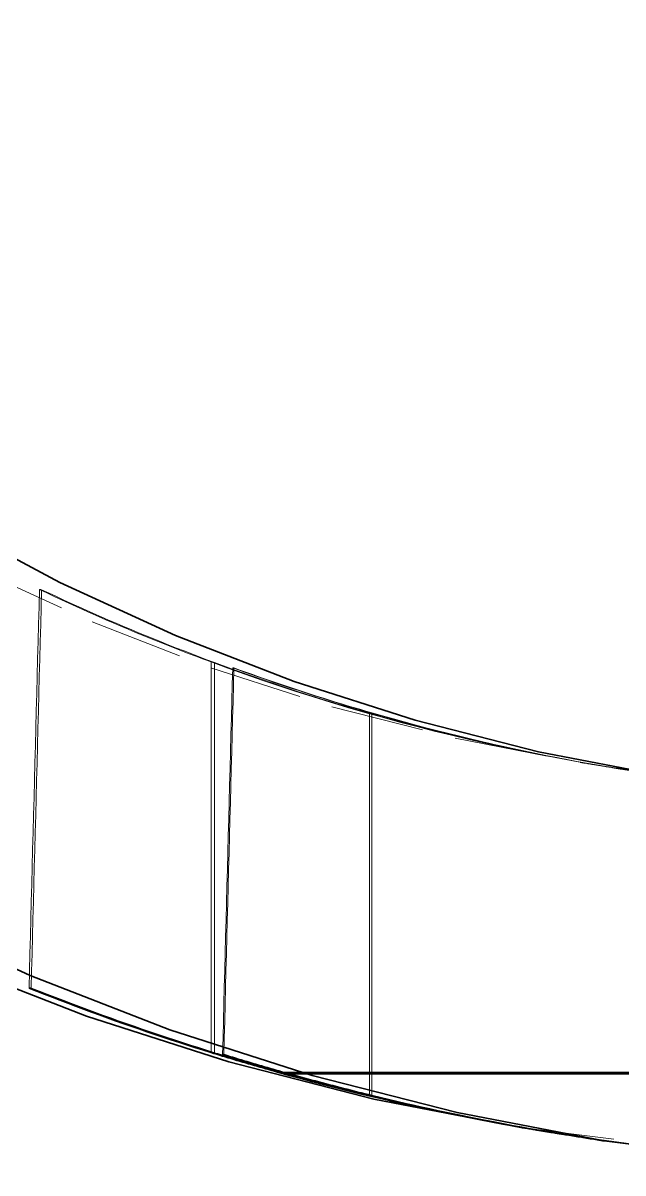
# Model space of a CAD drawing. Header units: millimetres. Extents: x 10 to 410, y 10 to 287.
# Drawn here: x 314.55 to 317.76, y 70 to 76.15 of the extents above; entities that cross this region are included whole.
import ezdxf

# ---------------------------------------------------------------- set-up
doc = ezdxf.new("R2010")
doc.units = ezdxf.units.MM
doc.linetypes.add('DASHED', pattern=[0.75, 0.5, -0.25])
doc.layers.add('HIDDEN', color=8, linetype='DASHED', lineweight=18)
doc.layers.add('VISIBLE', color=7, linetype='CONTINUOUS', lineweight=35)

msp = doc.modelspace()

# ---------------------------------------------------------------- linework, layer by layer
at = {"layer": 'HIDDEN'}
for points in [[(307.9942, 83.0274), (308.0374, 82.349), (308.1211, 81.6743), (308.2449, 81.0059), (308.4085, 80.346), (308.6113, 79.6972), (308.8525, 79.0616), (309.1313, 78.4416), (309.4467, 77.8393), (309.7976, 77.257), (310.1826, 76.6968), (310.6005, 76.1605), (311.0496, 75.6502), (311.5285, 75.1677), (312.0354, 74.7147), (312.5685, 74.2928), (313.1258, 73.9036), (313.7054, 73.5483), (314.3053, 73.2284), (314.9232, 72.945), (315.5569, 72.6989), (316.2042, 72.4913), (316.8628, 72.3227), (317.5303, 72.1938)], [(317.2138, 70.2433), (318.1926, 70.1214), (319.1776, 70.0722), (320.1636, 70.0959), (321.1452, 70.1925), (322.1169, 70.3613), (323.0735, 70.6014), (324.0097, 70.9116), (324.9205, 71.2901), (325.8008, 71.7348), (326.6458, 72.2434), (327.451, 72.8131), (328.2118, 73.4407), (328.9242, 74.1228), (329.5842, 74.8556), (330.1883, 75.6353), (330.7331, 76.4574), (331.2157, 77.3176), (331.6334, 78.211), (331.984, 79.1329), (332.2654, 80.0782), (332.4763, 81.0417), (332.6153, 82.0181), (332.6819, 83.0021)], [(314.6417, 73.1183), (314.6393, 73.0257), (314.6369, 72.9331), (314.6344, 72.8404), (314.632, 72.7478), (314.6296, 72.6552), (314.6272, 72.5626), (314.6247, 72.47), (314.6223, 72.3774), (314.6199, 72.2848), (314.6175, 72.1922), (314.615, 72.0996), (314.6126, 72.007), (314.6102, 71.9144), (314.6078, 71.8218), (314.6053, 71.7292), (314.6029, 71.6366), (314.6005, 71.5439), (314.5981, 71.4513), (314.5956, 71.3587), (314.5932, 71.2661), (314.5908, 71.1735), (314.5884, 71.0809), (314.5859, 70.9883)], [(314.5859, 70.9883), (314.5884, 71.0809), (314.5908, 71.1735), (314.5932, 71.2661), (314.5956, 71.3587), (314.5981, 71.4513), (314.6005, 71.5439), (314.6029, 71.6366), (314.6053, 71.7292), (314.6078, 71.8218), (314.6102, 71.9144), (314.6126, 72.007), (314.615, 72.0996), (314.6175, 72.1922), (314.6199, 72.2848), (314.6223, 72.3774), (314.6247, 72.47), (314.6272, 72.5626), (314.6296, 72.6552), (314.632, 72.7478), (314.6344, 72.8404), (314.6369, 72.9331), (314.6393, 73.0257), (314.6417, 73.1183)], [(314.5973, 70.9865), (314.5997, 71.0791), (314.6021, 71.1717), (314.6045, 71.2643), (314.607, 71.3569), (314.6094, 71.4495), (314.6118, 71.5421), (314.6142, 71.6347), (314.6167, 71.7273), (314.6191, 71.8199), (314.6215, 71.9125), (314.6239, 72.0051), (314.6264, 72.0977), (314.6288, 72.1904), (314.6312, 72.283), (314.6336, 72.3756), (314.6361, 72.4682), (314.6385, 72.5608), (314.6409, 72.6534), (314.6433, 72.746), (314.6458, 72.8386), (314.6482, 72.9312), (314.6506, 73.0238), (314.653, 73.1164)], [(314.6417, 73.1183), (314.6417, 73.1183), (314.6417, 73.1183), (314.6417, 73.1183), (314.6417, 73.1183), (314.6417, 73.1183), (314.6417, 73.1183), (314.6417, 73.1183), (314.6417, 73.1183), (314.6417, 73.1183), (314.6417, 73.1183), (314.6417, 73.1183), (314.6417, 73.1183), (314.6417, 73.1183), (314.6417, 73.1183), (314.6417, 73.1183), (314.6417, 73.1183), (314.6417, 73.1183), (314.6417, 73.1183), (314.6417, 73.1183), (314.6417, 73.1183), (314.6417, 73.1183), (314.6417, 73.1183), (314.6417, 73.1183)], [(314.6417, 73.1183), (314.6807, 73.0995), (314.7199, 73.0811), (314.7591, 73.0628), (314.7984, 73.0447), (314.8378, 73.0268), (314.8773, 73.009), (314.9168, 72.9914), (314.9565, 72.9739), (314.9961, 72.9566), (315.0359, 72.9394), (315.0757, 72.9224), (315.1156, 72.9056), (315.1555, 72.8889), (315.1955, 72.8724), (315.2356, 72.856), (315.2757, 72.8398), (315.3159, 72.8237), (315.3562, 72.8078), (315.3965, 72.792), (315.4369, 72.7764), (315.4773, 72.761), (315.5178, 72.7457), (315.5584, 72.7306)], [(314.6417, 73.1183), (314.6422, 73.1182), (314.6427, 73.1181), (314.6432, 73.118), (314.6437, 73.1179), (314.6442, 73.1179), (314.6447, 73.1178), (314.6452, 73.1177), (314.6457, 73.1176), (314.6461, 73.1175), (314.6466, 73.1175), (314.6471, 73.1174), (314.6476, 73.1173), (314.6481, 73.1172), (314.6486, 73.1171), (314.6491, 73.1171), (314.6496, 73.117), (314.6501, 73.1169), (314.6506, 73.1168), (314.6511, 73.1167), (314.6516, 73.1167), (314.6521, 73.1166), (314.6525, 73.1165), (314.653, 73.1164)], [(315.5773, 72.7275), (315.5364, 72.7427), (315.4956, 72.7581), (315.4549, 72.7737), (315.4142, 72.7894), (315.3736, 72.8053), (315.333, 72.8213), (315.2925, 72.8375), (315.2521, 72.8538), (315.2117, 72.8703), (315.1714, 72.8869), (315.1311, 72.9037), (315.091, 72.9206), (315.0508, 72.9377), (315.0108, 72.9549), (314.9708, 72.9723), (314.9308, 72.9899), (314.891, 73.0075), (314.8512, 73.0254), (314.8114, 73.0433), (314.7718, 73.0615), (314.7322, 73.0797), (314.6926, 73.0981), (314.653, 73.1164)], [(315.5581, 70.6469), (315.5581, 70.7375), (315.5582, 70.8281), (315.5582, 70.9187), (315.5582, 71.0093), (315.5582, 71.0999), (315.5582, 71.1905), (315.5582, 71.2811), (315.5582, 71.3717), (315.5582, 71.4623), (315.5582, 71.5528), (315.5582, 71.6434), (315.5583, 71.734), (315.5583, 71.8246), (315.5583, 71.9152), (315.5583, 72.0058), (315.5583, 72.0964), (315.5583, 72.187), (315.5583, 72.2776), (315.5583, 72.3682), (315.5583, 72.4588), (315.5583, 72.5494), (315.5583, 72.64), (315.5584, 72.7306)], [(315.5584, 72.7306), (315.6486, 72.6978), (315.7391, 72.6654), (315.8298, 72.6339), (315.9208, 72.6033), (316.012, 72.5731), (316.1035, 72.5441), (316.1952, 72.5157), (316.2872, 72.488), (316.3794, 72.4613), (316.4718, 72.435), (316.5645, 72.4099), (316.6574, 72.3854), (316.7504, 72.3615), (316.8437, 72.3388), (316.9371, 72.3165), (317.0307, 72.2952), (317.1246, 72.2747), (317.2185, 72.2547), (317.3127, 72.2359), (317.407, 72.2177), (317.5014, 72.2003), (317.596, 72.1838), (317.6907, 72.1678)], [(317.7098, 72.1647), (317.6151, 72.1807), (317.5205, 72.1972), (317.426, 72.2146), (317.3317, 72.2329), (317.2375, 72.2516), (317.1436, 72.2716), (317.0498, 72.2921), (316.9561, 72.3134), (316.8627, 72.3357), (316.7694, 72.3584), (316.6764, 72.3823), (316.5835, 72.4068), (316.4908, 72.4319), (316.3984, 72.4582), (316.3062, 72.4849), (316.2142, 72.5126), (316.1225, 72.5411), (316.0309, 72.5701), (315.9398, 72.6002), (315.8487, 72.6309), (315.758, 72.6624), (315.6676, 72.6947), (315.5773, 72.7275)], [(315.5775, 70.6409), (315.5775, 70.7316), (315.5775, 70.8223), (315.5775, 70.913), (315.5775, 71.0038), (315.5775, 71.0945), (315.5775, 71.1852), (315.5775, 71.2759), (315.5775, 71.3667), (315.5774, 71.4574), (315.5774, 71.5481), (315.5774, 71.6388), (315.5774, 71.7295), (315.5774, 71.8203), (315.5774, 71.911), (315.5774, 72.0017), (315.5774, 72.0924), (315.5774, 72.1832), (315.5774, 72.2739), (315.5773, 72.3646), (315.5773, 72.4553), (315.5773, 72.546), (315.5773, 72.6368), (315.5773, 72.7275)], [(315.674, 72.7001), (315.6717, 72.6102), (315.6693, 72.5204), (315.667, 72.4306), (315.6646, 72.3407), (315.6623, 72.2509), (315.6599, 72.161), (315.6576, 72.0712), (315.6552, 71.9813), (315.6529, 71.8915), (315.6505, 71.8016), (315.6481, 71.7118), (315.6458, 71.6219), (315.6434, 71.5321), (315.6411, 71.4422), (315.6387, 71.3524), (315.6364, 71.2625), (315.634, 71.1727), (315.6317, 71.0828), (315.6293, 70.993), (315.627, 70.9031), (315.6246, 70.8133), (315.6223, 70.7234), (315.6199, 70.6336)], [(315.6199, 70.6336), (315.6223, 70.7234), (315.6246, 70.8133), (315.627, 70.9031), (315.6293, 70.993), (315.6317, 71.0828), (315.634, 71.1727), (315.6364, 71.2625), (315.6387, 71.3524), (315.6411, 71.4422), (315.6434, 71.5321), (315.6458, 71.6219), (315.6482, 71.7118), (315.6505, 71.8016), (315.6529, 71.8915), (315.6552, 71.9813), (315.6576, 72.0712), (315.6599, 72.161), (315.6623, 72.2509), (315.6646, 72.3407), (315.667, 72.4306), (315.6693, 72.5204), (315.6717, 72.6102), (315.674, 72.7001)], [(315.6264, 70.6326), (315.6287, 70.7224), (315.6311, 70.8122), (315.6335, 70.9021), (315.6358, 70.9919), (315.6382, 71.0818), (315.6405, 71.1716), (315.6429, 71.2615), (315.6452, 71.3513), (315.6476, 71.4412), (315.6499, 71.531), (315.6523, 71.6209), (315.6546, 71.7107), (315.657, 71.8006), (315.6593, 71.8904), (315.6617, 71.9803), (315.664, 72.0701), (315.6664, 72.16), (315.6687, 72.2498), (315.6711, 72.3397), (315.6734, 72.4295), (315.6758, 72.5194), (315.6782, 72.6092), (315.6805, 72.699)], [(315.674, 72.7001), (315.674, 72.7001), (315.674, 72.7001), (315.674, 72.7001), (315.674, 72.7001), (315.674, 72.7001), (315.674, 72.7001), (315.674, 72.7001), (315.674, 72.7001), (315.674, 72.7001), (315.674, 72.7001), (315.674, 72.7001), (315.674, 72.7001), (315.674, 72.7001), (315.674, 72.7001), (315.674, 72.7001), (315.674, 72.7001), (315.674, 72.7001), (315.674, 72.7001), (315.674, 72.7001), (315.674, 72.7001), (315.674, 72.7001), (315.674, 72.7001), (315.674, 72.7001)], [(315.674, 72.7001), (315.7054, 72.6885), (315.7368, 72.6771), (315.7683, 72.6659), (315.7998, 72.6547), (315.8314, 72.6436), (315.8629, 72.6327), (315.8945, 72.6218), (315.9262, 72.611), (315.9579, 72.6003), (315.9896, 72.5898), (316.0213, 72.5793), (316.0531, 72.5689), (316.0849, 72.5586), (316.1167, 72.5484), (316.1486, 72.5382), (316.1805, 72.5282), (316.2124, 72.5183), (316.2444, 72.5085), (316.2764, 72.4988), (316.3084, 72.4891), (316.3404, 72.4796), (316.3725, 72.4701), (316.4046, 72.4608)], [(315.674, 72.7001), (315.6743, 72.7001), (315.6746, 72.7), (315.6749, 72.7), (315.6752, 72.6999), (315.6754, 72.6999), (315.6757, 72.6998), (315.676, 72.6998), (315.6763, 72.6997), (315.6766, 72.6997), (315.6768, 72.6996), (315.6771, 72.6996), (315.6774, 72.6995), (315.6777, 72.6995), (315.678, 72.6995), (315.6783, 72.6994), (315.6785, 72.6994), (315.6788, 72.6993), (315.6791, 72.6993), (315.6794, 72.6992), (315.6797, 72.6992), (315.6799, 72.6991), (315.6802, 72.6991), (315.6805, 72.699)], [(316.4171, 72.4587), (316.3848, 72.4682), (316.3524, 72.4777), (316.3201, 72.4873), (316.2879, 72.497), (316.2556, 72.5068), (316.2234, 72.5167), (316.1913, 72.5267), (316.1591, 72.5368), (316.127, 72.547), (316.0949, 72.5572), (316.0628, 72.5676), (316.0308, 72.5781), (315.9988, 72.5886), (315.9669, 72.5993), (315.9349, 72.61), (315.903, 72.6208), (315.8711, 72.6318), (315.8393, 72.6428), (315.8075, 72.6539), (315.7757, 72.6651), (315.744, 72.6763), (315.7122, 72.6877), (315.6805, 72.699)], [(316.4044, 70.53), (316.4044, 70.614), (316.4044, 70.6979), (316.4044, 70.7819), (316.4044, 70.8658), (316.4044, 70.9498), (316.4044, 71.0337), (316.4044, 71.1177), (316.4044, 71.2016), (316.4044, 71.2855), (316.4045, 71.3695), (316.4045, 71.4534), (316.4045, 71.5374), (316.4045, 71.6213), (316.4045, 71.7053), (316.4045, 71.7892), (316.4045, 71.8732), (316.4045, 71.9571), (316.4045, 72.0411), (316.4045, 72.125), (316.4045, 72.2089), (316.4046, 72.2929), (316.4046, 72.3768), (316.4046, 72.4608)], [(316.4046, 72.4608), (316.4621, 72.4444), (316.5197, 72.4282), (316.5774, 72.4122), (316.6352, 72.3967), (316.693, 72.3813), (316.751, 72.3664), (316.809, 72.3517), (316.8671, 72.3373), (316.9253, 72.3233), (316.9835, 72.3095), (317.0418, 72.2961), (317.1002, 72.283), (317.1586, 72.2701), (317.2172, 72.2576), (317.2757, 72.2454), (317.3344, 72.2335), (317.3931, 72.2219), (317.4519, 72.2105), (317.5107, 72.1996), (317.5696, 72.1889), (317.6285, 72.1786), (317.6875, 72.1685), (317.7465, 72.1587)], [(317.7591, 72.1567), (317.7001, 72.1665), (317.6411, 72.1765), (317.5822, 72.1869), (317.5233, 72.1976), (317.4644, 72.2085), (317.4057, 72.2198), (317.347, 72.2314), (317.2883, 72.2433), (317.2297, 72.2556), (317.1712, 72.268), (317.1128, 72.2809), (317.0544, 72.2941), (316.9961, 72.3075), (316.9378, 72.3213), (316.8796, 72.3353), (316.8216, 72.3497), (316.7635, 72.3644), (316.7056, 72.3793), (316.6477, 72.3947), (316.59, 72.4102), (316.5323, 72.4261), (316.4747, 72.4423), (316.4171, 72.4587)], [(316.4173, 70.5279), (316.4173, 70.6119), (316.4173, 70.6958), (316.4173, 70.7798), (316.4173, 70.8637), (316.4173, 70.9477), (316.4173, 71.0316), (316.4173, 71.1156), (316.4172, 71.1995), (316.4172, 71.2835), (316.4172, 71.3674), (316.4172, 71.4514), (316.4172, 71.5353), (316.4172, 71.6193), (316.4172, 71.7032), (316.4172, 71.7872), (316.4172, 71.8711), (316.4172, 71.9551), (316.4172, 72.039), (316.4171, 72.123), (316.4171, 72.2069), (316.4171, 72.2909), (316.4171, 72.3748), (316.4171, 72.4587)], [(317.5303, 72.1938), (317.54, 72.1922), (317.5497, 72.1907), (317.5593, 72.1891), (317.569, 72.1876), (317.5787, 72.186), (317.5884, 72.1845), (317.5981, 72.183), (317.6078, 72.1815), (317.6174, 72.18), (317.6271, 72.1785), (317.6368, 72.177), (317.6465, 72.1755), (317.6562, 72.1741), (317.6659, 72.1726), (317.6756, 72.1712), (317.6853, 72.1697), (317.695, 72.1683), (317.7047, 72.1669), (317.7144, 72.1655), (317.7241, 72.1641), (317.7338, 72.1627), (317.7435, 72.1613), (317.7532, 72.1599)], [(317.5303, 72.1938), (317.5373, 72.1927), (317.5443, 72.1915), (317.5512, 72.1904), (317.5582, 72.1893), (317.5652, 72.1881), (317.5721, 72.187), (317.5791, 72.1859), (317.5861, 72.1847), (317.5931, 72.1836), (317.6, 72.1825), (317.607, 72.1813), (317.614, 72.1802), (317.621, 72.1791), (317.6279, 72.1779), (317.6349, 72.1768), (317.6419, 72.1757), (317.6489, 72.1745), (317.6558, 72.1734), (317.6628, 72.1723), (317.6698, 72.1712), (317.6768, 72.17), (317.6837, 72.1689), (317.6907, 72.1678)], [(317.6907, 72.1678), (317.6969, 72.1668), (317.7031, 72.1658), (317.7093, 72.1648), (317.7155, 72.1638), (317.7217, 72.1628), (317.7278, 72.1618), (317.734, 72.1608), (317.7402, 72.1598), (317.7464, 72.1589), (317.7526, 72.1579), (317.7588, 72.1569), (317.765, 72.156), (317.7712, 72.155), (317.7774, 72.154), (317.7836, 72.1531), (317.7898, 72.1521), (317.796, 72.1512), (317.8022, 72.1502), (317.8084, 72.1493), (317.8146, 72.1484), (317.8208, 72.1474), (317.827, 72.1465), (317.8332, 72.1456)], [(317.8427, 72.1439), (317.8369, 72.1448), (317.8311, 72.1456), (317.8254, 72.1465), (317.8196, 72.1474), (317.8138, 72.1483), (317.808, 72.1492), (317.8022, 72.1501), (317.7964, 72.1509), (317.7907, 72.1518), (317.7849, 72.1527), (317.7791, 72.1536), (317.7733, 72.1545), (317.7675, 72.1554), (317.7618, 72.1564), (317.756, 72.1573), (317.7502, 72.1582), (317.7444, 72.1591), (317.7387, 72.16), (317.7329, 72.1609), (317.7271, 72.1619), (317.7213, 72.1628), (317.7156, 72.1637), (317.7098, 72.1647)], [(317.7098, 72.1647), (317.7114, 72.1644), (317.713, 72.1641), (317.7146, 72.1639), (317.7162, 72.1636), (317.7178, 72.1634), (317.7194, 72.1631), (317.721, 72.1629), (317.7226, 72.1626), (317.7242, 72.1623), (317.7258, 72.1621), (317.7274, 72.1618), (317.729, 72.1616), (317.7306, 72.1613), (317.7322, 72.161), (317.7338, 72.1608), (317.7354, 72.1605), (317.737, 72.1603), (317.7385, 72.16), (317.7401, 72.1597), (317.7417, 72.1595), (317.7433, 72.1592), (317.7449, 72.159), (317.7465, 72.1587)], [(317.7465, 72.1587), (317.7515, 72.1579), (317.7565, 72.1571), (317.7615, 72.1563), (317.7664, 72.1555), (317.7714, 72.1547), (317.7764, 72.1539), (317.7814, 72.1531), (317.7863, 72.1523), (317.7913, 72.1515), (317.7963, 72.1507), (317.8013, 72.15), (317.8063, 72.1492), (317.8112, 72.1484), (317.8162, 72.1476), (317.8212, 72.1468), (317.8262, 72.1461), (317.8312, 72.1453), (317.8361, 72.1445), (317.8411, 72.1438), (317.8461, 72.143), (317.8511, 72.1422), (317.8561, 72.1415), (317.8611, 72.1407)], [(317.8673, 72.1396), (317.8626, 72.1404), (317.8579, 72.1411), (317.8532, 72.1418), (317.8485, 72.1425), (317.8438, 72.1432), (317.8391, 72.144), (317.8344, 72.1447), (317.8297, 72.1454), (317.825, 72.1462), (317.8203, 72.1469), (317.8156, 72.1476), (317.8109, 72.1484), (317.8062, 72.1491), (317.8015, 72.1499), (317.7968, 72.1506), (317.7921, 72.1514), (317.7873, 72.1521), (317.7826, 72.1529), (317.7779, 72.1536), (317.7732, 72.1544), (317.7685, 72.1551), (317.7638, 72.1559), (317.7591, 72.1567)], [(315.9219, 70.5391), (316.2343, 70.5391), (316.5467, 70.5391), (316.8591, 70.5391), (317.1714, 70.5391), (317.4838, 70.5391), (317.7962, 70.5391), (318.1086, 70.5391), (318.4209, 70.5391), (318.7333, 70.5391), (319.0457, 70.5391), (319.3581, 70.5391), (319.6704, 70.5391), (319.9828, 70.5391), (320.2952, 70.5391), (320.6076, 70.5391), (320.92, 70.5391), (321.2323, 70.5391), (321.5447, 70.5391), (321.8571, 70.5391), (322.1695, 70.5391), (322.4818, 70.5391), (322.7942, 70.5391), (323.1066, 70.5391)], [(315.9332, 70.5359), (316.2459, 70.5359), (316.5586, 70.5359), (316.8714, 70.5359), (317.1841, 70.5359), (317.4968, 70.5359), (317.8096, 70.536), (318.1223, 70.536), (318.435, 70.536), (318.7478, 70.536), (319.0605, 70.536), (319.3732, 70.536), (319.686, 70.536), (319.9987, 70.536), (320.3114, 70.536), (320.6241, 70.536), (320.9369, 70.536), (321.2496, 70.536), (321.5623, 70.536), (321.8751, 70.536), (322.1878, 70.536), (322.5005, 70.536), (322.8133, 70.536), (323.126, 70.536)], [(315.9701, 70.53), (315.989, 70.53), (316.0079, 70.53), (316.0268, 70.53), (316.0456, 70.53), (316.0645, 70.53), (316.0834, 70.53), (316.1023, 70.53), (316.1212, 70.53), (316.14, 70.53), (316.1589, 70.53), (316.1778, 70.53), (316.1967, 70.53), (316.2156, 70.53), (316.2344, 70.53), (316.2533, 70.53), (316.2722, 70.53), (316.2911, 70.53), (316.31, 70.53), (316.3288, 70.53), (316.3477, 70.53), (316.3666, 70.53), (316.3855, 70.53), (316.4044, 70.53)], [(316.4173, 70.5279), (316.3984, 70.5279), (316.3795, 70.5279), (316.3605, 70.5279), (316.3416, 70.5279), (316.3227, 70.5279), (316.3038, 70.5279), (316.2848, 70.5279), (316.2659, 70.5279), (316.247, 70.528), (316.228, 70.528), (316.2091, 70.528), (316.1902, 70.528), (316.1713, 70.528), (316.1523, 70.528), (316.1334, 70.528), (316.1145, 70.528), (316.0956, 70.528), (316.0766, 70.528), (316.0577, 70.528), (316.0388, 70.528), (316.0199, 70.528), (316.0009, 70.528), (315.982, 70.528)], [(316.4044, 70.53), (316.6793, 70.53), (316.9542, 70.53), (317.2291, 70.53), (317.5041, 70.53), (317.779, 70.53), (318.0539, 70.53), (318.3288, 70.53), (318.6038, 70.53), (318.8787, 70.53), (319.1536, 70.53), (319.4285, 70.53), (319.7035, 70.5301), (319.9784, 70.5301), (320.2533, 70.5301), (320.5282, 70.5301), (320.8032, 70.5301), (321.0781, 70.5301), (321.353, 70.5301), (321.6279, 70.5301), (321.9029, 70.5301), (322.1778, 70.5301), (322.4527, 70.5301), (322.7276, 70.5301)], [(316.4044, 70.53), (316.4044, 70.5251), (316.4044, 70.5202), (316.4044, 70.5153), (316.4044, 70.5104), (316.4044, 70.5055), (316.4044, 70.5006), (316.4044, 70.4957), (316.4044, 70.4908), (316.4044, 70.4859), (316.4044, 70.481), (316.4044, 70.4761), (316.4044, 70.4712), (316.4044, 70.4663), (316.4044, 70.4614), (316.4044, 70.4565), (316.4044, 70.4516), (316.4044, 70.4467), (316.4044, 70.4418), (316.4044, 70.4368), (316.4044, 70.4319), (316.4044, 70.427), (316.4044, 70.4221), (316.4044, 70.4172)], [(316.4173, 70.5279), (316.6922, 70.5279), (316.9672, 70.5279), (317.2421, 70.5279), (317.517, 70.5279), (317.7919, 70.5279), (318.0669, 70.5279), (318.3418, 70.5279), (318.6167, 70.5279), (318.8916, 70.5279), (319.1666, 70.5279), (319.4415, 70.5279), (319.7164, 70.5279), (319.9913, 70.5279), (320.2663, 70.528), (320.5412, 70.528), (320.8161, 70.528), (321.091, 70.528), (321.366, 70.528), (321.6409, 70.528), (321.9158, 70.528), (322.1907, 70.528), (322.4657, 70.528), (322.7406, 70.528)], [(316.4173, 70.5279), (316.4173, 70.523), (316.4173, 70.518), (316.4173, 70.5131), (316.4173, 70.5081), (316.4173, 70.5032), (316.4173, 70.4982), (316.4173, 70.4933), (316.4173, 70.4883), (316.4173, 70.4834), (316.4173, 70.4784), (316.4173, 70.4735), (316.4173, 70.4685), (316.4173, 70.4636), (316.4173, 70.4586), (316.4173, 70.4537), (316.4173, 70.4487), (316.4173, 70.4438), (316.4173, 70.4388), (316.4173, 70.4339), (316.4173, 70.4289), (316.4173, 70.424), (316.4173, 70.419), (316.4173, 70.4141)], [(317.3838, 70.2157), (317.6323, 70.1795), (317.8812, 70.146), (318.1308, 70.1175), (318.3808, 70.0946), (318.6312, 70.0744), (318.882, 70.0613), (319.133, 70.0517), (319.3841, 70.0464), (319.6352, 70.0473), (319.8863, 70.0509), (320.1373, 70.0612), (320.388, 70.0754), (320.6385, 70.0934), (320.8885, 70.1181), (321.1381, 70.1455), (321.387, 70.179), (321.6353, 70.2169), (321.883, 70.2581), (322.1295, 70.3064), (322.3754, 70.3574), (322.6202, 70.4139), (322.8637, 70.4751), (323.1066, 70.5391)], [(323.126, 70.536), (322.8827, 70.4719), (322.6387, 70.4105), (322.3936, 70.354), (322.1472, 70.303), (321.9003, 70.2546), (321.6522, 70.2134), (321.4035, 70.1755), (321.1541, 70.142), (320.904, 70.1146), (320.6537, 70.0899), (320.4027, 70.0719), (320.1516, 70.0578), (319.9002, 70.0476), (319.6486, 70.0441), (319.3971, 70.0433), (319.1455, 70.0487), (318.8941, 70.0586), (318.6429, 70.0717), (318.3921, 70.0921), (318.1416, 70.1153), (317.8917, 70.144), (317.6424, 70.1777), (317.3935, 70.2141)], [(317.4364, 70.2071), (317.6657, 70.1734), (317.8953, 70.142), (318.1255, 70.1148), (318.3561, 70.0924), (318.587, 70.0722), (318.8183, 70.0582), (319.0498, 70.0471), (319.2815, 70.0397), (319.5132, 70.0375), (319.745, 70.0377), (319.9766, 70.0435), (320.2082, 70.0527), (320.4396, 70.0651), (320.6707, 70.0832), (320.9015, 70.1037), (321.1319, 70.1293), (321.3617, 70.1587), (321.5913, 70.1909), (321.8198, 70.2292), (322.048, 70.2698), (322.2753, 70.3151), (322.5017, 70.3645), (322.7277, 70.4162)], [(322.7406, 70.4141), (322.5144, 70.3623), (322.2877, 70.3128), (322.0601, 70.2676), (321.8316, 70.2269), (321.6028, 70.1886), (321.373, 70.1564), (321.1428, 70.127), (320.9122, 70.1014), (320.681, 70.0809), (320.4497, 70.0628), (320.218, 70.0504), (319.9861, 70.0413), (319.7542, 70.0355), (319.5221, 70.0354), (319.2901, 70.0377), (319.0582, 70.0452), (318.8264, 70.0564), (318.5948, 70.0705), (318.3636, 70.0908), (318.1327, 70.1134), (317.9023, 70.1407), (317.6724, 70.1722), (317.4428, 70.2061)]]:
    msp.add_lwpolyline(points, dxfattribs=at)
at = {"layer": 'VISIBLE'}
for points in [[(306.018, 83.002), (306.0664, 82.2037), (306.1625, 81.4096), (306.3061, 80.6228), (306.4966, 79.846), (306.7333, 79.082), (307.0153, 78.3335), (307.3417, 77.6033), (307.7113, 76.894), (308.1228, 76.2081), (308.5746, 75.5481), (309.0651, 74.9164), (309.5927, 74.3152), (310.1553, 73.7467), (310.751, 73.213), (311.3776, 72.7159), (312.0329, 72.2572), (312.7145, 71.8387), (313.4199, 71.4618), (314.1467, 71.1278), (314.8922, 70.838), (315.6537, 70.5935), (316.4285, 70.395), (317.2138, 70.2433)], [(306.4631, 82.9298), (306.5115, 82.1315), (306.6076, 81.3374), (306.7512, 80.5506), (306.9416, 79.7738), (307.1783, 79.0098), (307.4604, 78.2613), (307.7868, 77.5311), (308.1564, 76.8218), (308.5678, 76.1359), (309.0196, 75.4759), (309.5102, 74.8442), (310.0378, 74.243), (310.6004, 73.6745), (311.1961, 73.1407), (311.8227, 72.6437), (312.478, 72.185), (313.1596, 71.7665), (313.865, 71.3896), (314.5918, 71.0556), (315.3373, 70.7658), (316.0988, 70.5213), (316.8736, 70.3227), (317.6589, 70.171)], [(308.4393, 82.9552), (308.4825, 82.2767), (308.5661, 81.6021), (308.69, 80.9337), (308.8536, 80.2738), (309.0564, 79.6249), (309.2976, 78.9894), (309.5764, 78.3694), (309.8918, 77.7671), (310.2426, 77.1848), (310.6277, 76.6246), (311.0455, 76.0883), (311.4947, 75.578), (311.9736, 75.0955), (312.4805, 74.6425), (313.0135, 74.2206), (313.5709, 73.8314), (314.1505, 73.4761), (314.7503, 73.1562), (315.3682, 72.8727), (316.002, 72.6267), (316.6493, 72.4191), (317.3079, 72.2505), (317.9754, 72.1216)], [(317.6589, 70.171), (318.6376, 70.0492), (319.6227, 70), (320.6087, 70.0237), (321.5902, 70.1203), (322.562, 70.2891), (323.5186, 70.5292), (324.4548, 70.8394), (325.3656, 71.2179), (326.2459, 71.6626), (327.0909, 72.1712), (327.896, 72.7409), (328.6569, 73.3685), (329.3693, 74.0506), (330.0293, 74.7834), (330.6334, 75.5631), (331.1782, 76.3852), (331.6608, 77.2454), (332.0785, 78.1388), (332.429, 79.0607), (332.7105, 80.006), (332.9213, 80.9694), (333.0604, 81.9459), (333.1269, 82.9299)], [(317.7532, 72.1599), (317.7598, 72.159), (317.7664, 72.158), (317.773, 72.1571), (317.7796, 72.1562), (317.7861, 72.1553), (317.7927, 72.1543), (317.7993, 72.1534), (317.8059, 72.1525), (317.8125, 72.1516), (317.8191, 72.1507), (317.8257, 72.1498), (317.8323, 72.1489), (317.8389, 72.1481), (317.8455, 72.1472), (317.8521, 72.1463), (317.8587, 72.1454), (317.8653, 72.1446), (317.8718, 72.1437), (317.8784, 72.1428), (317.885, 72.142), (317.8916, 72.1411), (317.8982, 72.1403), (317.9048, 72.1394)], [(314.5859, 70.9883), (314.5859, 70.9883), (314.5859, 70.9883), (314.5859, 70.9883), (314.5859, 70.9883), (314.5859, 70.9883), (314.5859, 70.9883), (314.5859, 70.9883), (314.5859, 70.9883), (314.5859, 70.9883), (314.5859, 70.9883), (314.5859, 70.9883), (314.5859, 70.9883), (314.5859, 70.9883), (314.5859, 70.9883), (314.5859, 70.9883), (314.5859, 70.9883), (314.5859, 70.9883), (314.5859, 70.9883), (314.5859, 70.9883), (314.5859, 70.9883), (314.5859, 70.9883), (314.5859, 70.9883), (314.5859, 70.9883)], [(314.5859, 70.9883), (314.6275, 70.9716), (314.6693, 70.9551), (314.7111, 70.9388), (314.7529, 70.9227), (314.7948, 70.9067), (314.8368, 70.8909), (314.8788, 70.8752), (314.9209, 70.8597), (314.963, 70.8443), (315.0052, 70.829), (315.0474, 70.8139), (315.0897, 70.799), (315.1321, 70.7842), (315.1745, 70.7695), (315.2169, 70.755), (315.2594, 70.7406), (315.3019, 70.7264), (315.3445, 70.7123), (315.3871, 70.6983), (315.4298, 70.6846), (315.4725, 70.6709), (315.5153, 70.6574), (315.5581, 70.644)], [(314.5859, 70.9883), (314.5864, 70.9882), (314.5869, 70.9881), (314.5874, 70.9881), (314.5879, 70.988), (314.5884, 70.9879), (314.5889, 70.9878), (314.5894, 70.9877), (314.5899, 70.9877), (314.5904, 70.9876), (314.5909, 70.9875), (314.5914, 70.9874), (314.5918, 70.9873), (314.5923, 70.9873), (314.5928, 70.9872), (314.5933, 70.9871), (314.5938, 70.987), (314.5943, 70.9869), (314.5948, 70.9869), (314.5953, 70.9868), (314.5958, 70.9867), (314.5963, 70.9866), (314.5968, 70.9865), (314.5973, 70.9865)], [(315.5775, 70.6409), (315.5344, 70.6543), (315.4913, 70.668), (315.4482, 70.6817), (315.4052, 70.6956), (315.3622, 70.7097), (315.3193, 70.7238), (315.2765, 70.7382), (315.2336, 70.7527), (315.1909, 70.7673), (315.1481, 70.782), (315.1055, 70.7969), (315.0628, 70.812), (315.0203, 70.8272), (314.9777, 70.8425), (314.9353, 70.858), (314.8929, 70.8736), (314.8505, 70.8893), (314.8082, 70.9052), (314.7659, 70.9212), (314.7237, 70.9374), (314.6815, 70.9537), (314.6394, 70.9701), (314.5973, 70.9865)], [(315.5581, 70.644), (315.5581, 70.6442), (315.5581, 70.6443), (315.5581, 70.6444), (315.5581, 70.6445), (315.5581, 70.6447), (315.5581, 70.6448), (315.5581, 70.6449), (315.5581, 70.645), (315.5581, 70.6452), (315.5581, 70.6453), (315.5581, 70.6454), (315.5581, 70.6455), (315.5581, 70.6457), (315.5581, 70.6458), (315.5581, 70.6459), (315.5581, 70.646), (315.5581, 70.6462), (315.5581, 70.6463), (315.5581, 70.6464), (315.5581, 70.6465), (315.5581, 70.6467), (315.5581, 70.6468), (315.5581, 70.6469)], [(315.5581, 70.644), (315.5735, 70.6393), (315.5889, 70.6345), (315.6044, 70.6298), (315.6198, 70.6251), (315.6352, 70.6204), (315.6506, 70.6157), (315.6661, 70.6111), (315.6815, 70.6064), (315.6969, 70.6018), (315.7124, 70.5972), (315.7278, 70.5926), (315.7433, 70.5881), (315.7588, 70.5835), (315.7743, 70.579), (315.7897, 70.5745), (315.8052, 70.57), (315.8207, 70.5655), (315.8362, 70.5611), (315.8517, 70.5566), (315.8672, 70.5522), (315.8827, 70.5478), (315.8982, 70.5435), (315.9138, 70.5391)], [(315.9332, 70.5359), (315.9177, 70.5403), (315.9021, 70.5447), (315.8866, 70.5491), (315.8711, 70.5535), (315.8556, 70.5579), (315.8401, 70.5624), (315.8246, 70.5668), (315.8091, 70.5713), (315.7937, 70.5758), (315.7782, 70.5804), (315.7627, 70.5849), (315.7473, 70.5895), (315.7318, 70.594), (315.7163, 70.5987), (315.7009, 70.6033), (315.6855, 70.6079), (315.67, 70.6126), (315.6546, 70.6172), (315.6392, 70.6219), (315.6238, 70.6266), (315.6083, 70.6314), (315.5929, 70.6361), (315.5775, 70.6409)], [(315.6199, 70.6336), (315.6199, 70.6336), (315.6199, 70.6336), (315.6199, 70.6336), (315.6199, 70.6336), (315.6199, 70.6336), (315.6199, 70.6336), (315.6199, 70.6336), (315.6199, 70.6336), (315.6199, 70.6336), (315.6199, 70.6336), (315.6199, 70.6336), (315.6199, 70.6336), (315.6199, 70.6336), (315.6199, 70.6336), (315.6199, 70.6336), (315.6199, 70.6336), (315.6199, 70.6336), (315.6199, 70.6336), (315.6199, 70.6336), (315.6199, 70.6336), (315.6199, 70.6336), (315.6199, 70.6336), (315.6199, 70.6336)], [(315.6199, 70.6336), (315.6351, 70.6288), (315.6502, 70.6241), (315.6654, 70.6194), (315.6806, 70.6148), (315.6958, 70.6101), (315.711, 70.6055), (315.7262, 70.6009), (315.7414, 70.5963), (315.7566, 70.5918), (315.7718, 70.5873), (315.787, 70.5827), (315.8022, 70.5782), (315.8175, 70.5737), (315.8327, 70.5693), (315.848, 70.5648), (315.8632, 70.5604), (315.8785, 70.556), (315.8937, 70.5516), (315.909, 70.5472), (315.9243, 70.5429), (315.9396, 70.5386), (315.9548, 70.5343), (315.9701, 70.53)], [(315.6199, 70.6336), (315.6202, 70.6336), (315.6205, 70.6335), (315.6208, 70.6335), (315.621, 70.6334), (315.6213, 70.6334), (315.6216, 70.6333), (315.6219, 70.6333), (315.6222, 70.6332), (315.6225, 70.6332), (315.6227, 70.6331), (315.623, 70.6331), (315.6233, 70.6331), (315.6236, 70.633), (315.6239, 70.633), (315.6241, 70.6329), (315.6244, 70.6329), (315.6247, 70.6328), (315.625, 70.6328), (315.6253, 70.6327), (315.6256, 70.6327), (315.6258, 70.6326), (315.6261, 70.6326), (315.6264, 70.6326)], [(315.982, 70.528), (315.9665, 70.5324), (315.951, 70.5367), (315.9355, 70.5411), (315.92, 70.5455), (315.9045, 70.55), (315.889, 70.5544), (315.8735, 70.5589), (315.858, 70.5633), (315.8425, 70.5678), (315.8271, 70.5724), (315.8116, 70.5769), (315.7961, 70.5814), (315.7807, 70.586), (315.7652, 70.5906), (315.7498, 70.5952), (315.7343, 70.5998), (315.7189, 70.6044), (315.7035, 70.6091), (315.6881, 70.6138), (315.6726, 70.6185), (315.6572, 70.6232), (315.6418, 70.6279), (315.6264, 70.6326)], [(315.9138, 70.5391), (315.9765, 70.5218), (316.0392, 70.5047), (316.1021, 70.4879), (316.165, 70.4715), (316.228, 70.4552), (316.2911, 70.4395), (316.3543, 70.4239), (316.4175, 70.4086), (316.4808, 70.3938), (316.5442, 70.3791), (316.6077, 70.3648), (316.6712, 70.3508), (316.7348, 70.3371), (316.7985, 70.3238), (316.8622, 70.3106), (316.926, 70.2979), (316.9898, 70.2855), (317.0537, 70.2733), (317.1177, 70.2615), (317.1817, 70.25), (317.2458, 70.2388), (317.3099, 70.2279), (317.3741, 70.2172)], [(315.9138, 70.5391), (315.9141, 70.5391), (315.9145, 70.5391), (315.9148, 70.5391), (315.9152, 70.5391), (315.9155, 70.5391), (315.9159, 70.5391), (315.9162, 70.5391), (315.9166, 70.5391), (315.917, 70.5391), (315.9173, 70.5391), (315.9177, 70.5391), (315.918, 70.5391), (315.9184, 70.5391), (315.9187, 70.5391), (315.9191, 70.5391), (315.9194, 70.5391), (315.9198, 70.5391), (315.9202, 70.5391), (315.9205, 70.5391), (315.9209, 70.5391), (315.9212, 70.5391), (315.9216, 70.5391), (315.9219, 70.5391)], [(317.3935, 70.2141), (317.3293, 70.2248), (317.2652, 70.2356), (317.2011, 70.2468), (317.1371, 70.2584), (317.0731, 70.2701), (317.0092, 70.2823), (316.9453, 70.2948), (316.8816, 70.3075), (316.8178, 70.3206), (316.7542, 70.3339), (316.6906, 70.3477), (316.6271, 70.3617), (316.5636, 70.3759), (316.5002, 70.3906), (316.4369, 70.4055), (316.3737, 70.4208), (316.3105, 70.4363), (316.2474, 70.4521), (316.1844, 70.4683), (316.1215, 70.4848), (316.0586, 70.5016), (315.9959, 70.5187), (315.9332, 70.5359)], [(315.9701, 70.53), (315.9889, 70.5247), (316.0077, 70.5195), (316.0265, 70.5143), (316.0454, 70.5091), (316.0642, 70.504), (316.083, 70.4988), (316.1019, 70.4938), (316.1207, 70.4887), (316.1396, 70.4837), (316.1585, 70.4787), (316.1773, 70.4737), (316.1962, 70.4687), (316.2151, 70.4638), (316.234, 70.4589), (316.2529, 70.4541), (316.2718, 70.4492), (316.2907, 70.4444), (316.3097, 70.4396), (316.3286, 70.4349), (316.3475, 70.4302), (316.3665, 70.4255), (316.3854, 70.4208), (316.4044, 70.4162)], [(316.4173, 70.4141), (316.3983, 70.4187), (316.3793, 70.4234), (316.3603, 70.4281), (316.3413, 70.4328), (316.3224, 70.4376), (316.3034, 70.4424), (316.2844, 70.4472), (316.2655, 70.4521), (316.2465, 70.4569), (316.2276, 70.4618), (316.2086, 70.4668), (316.1897, 70.4717), (316.1708, 70.4767), (316.1519, 70.4817), (316.133, 70.4867), (316.1141, 70.4918), (316.0952, 70.4969), (316.0763, 70.502), (316.0574, 70.5072), (316.0386, 70.5123), (316.0197, 70.5175), (316.0008, 70.5228), (315.982, 70.528)], [(316.4044, 70.4172), (316.4044, 70.4172), (316.4044, 70.4171), (316.4044, 70.4171), (316.4044, 70.417), (316.4044, 70.417), (316.4044, 70.4169), (316.4044, 70.4169), (316.4044, 70.4169), (316.4044, 70.4168), (316.4044, 70.4168), (316.4044, 70.4167), (316.4044, 70.4167), (316.4044, 70.4166), (316.4044, 70.4166), (316.4044, 70.4165), (316.4044, 70.4165), (316.4044, 70.4164), (316.4044, 70.4164), (316.4044, 70.4163), (316.4044, 70.4163), (316.4044, 70.4163), (316.4044, 70.4162), (316.4044, 70.4162)], [(316.4044, 70.4162), (316.4486, 70.4055), (316.4929, 70.3949), (316.5372, 70.3845), (316.5815, 70.3743), (316.6259, 70.3641), (316.6703, 70.3542), (316.7147, 70.3444), (316.7592, 70.3347), (316.8037, 70.3253), (316.8483, 70.3159), (316.8928, 70.3067), (316.9374, 70.2977), (316.9821, 70.2887), (317.0267, 70.28), (317.0714, 70.2714), (317.1161, 70.263), (317.1609, 70.2547), (317.2057, 70.2466), (317.2505, 70.2386), (317.2953, 70.2308), (317.3402, 70.2231), (317.385, 70.2156), (317.4299, 70.2082)], [(317.4428, 70.2061), (317.3979, 70.2135), (317.353, 70.221), (317.3082, 70.2287), (317.2634, 70.2365), (317.2185, 70.2445), (317.1738, 70.2526), (317.129, 70.2609), (317.0843, 70.2693), (317.0396, 70.2779), (316.995, 70.2866), (316.9503, 70.2956), (316.9057, 70.3046), (316.8612, 70.3138), (316.8166, 70.3232), (316.7721, 70.3326), (316.7277, 70.3423), (316.6832, 70.3521), (316.6388, 70.362), (316.5944, 70.3722), (316.5501, 70.3824), (316.5058, 70.3928), (316.4615, 70.4034), (316.4173, 70.4141)], [(317.2138, 70.2433), (317.2208, 70.2421), (317.2278, 70.241), (317.2347, 70.2399), (317.2417, 70.2387), (317.2487, 70.2376), (317.2557, 70.2365), (317.2626, 70.2353), (317.2696, 70.2342), (317.2766, 70.2331), (317.2835, 70.2319), (317.2905, 70.2308), (317.2975, 70.2297), (317.3044, 70.2286), (317.3114, 70.2274), (317.3184, 70.2263), (317.3253, 70.2252), (317.3323, 70.224), (317.3393, 70.2229), (317.3462, 70.2218), (317.3532, 70.2206), (317.3602, 70.2195), (317.3671, 70.2184), (317.3741, 70.2172)], [(317.3741, 70.2172), (317.3745, 70.2172), (317.3749, 70.2171), (317.3754, 70.217), (317.3758, 70.217), (317.3762, 70.2169), (317.3766, 70.2168), (317.3771, 70.2168), (317.3775, 70.2167), (317.3779, 70.2166), (317.3783, 70.2166), (317.3787, 70.2165), (317.3792, 70.2164), (317.3796, 70.2164), (317.38, 70.2163), (317.3804, 70.2162), (317.3808, 70.2162), (317.3813, 70.2161), (317.3817, 70.216), (317.3821, 70.216), (317.3825, 70.2159), (317.3829, 70.2158), (317.3834, 70.2158), (317.3838, 70.2157)], [(317.3935, 70.2141), (317.395, 70.2139), (317.3966, 70.2136), (317.3982, 70.2133), (317.3998, 70.2131), (317.4014, 70.2128), (317.403, 70.2126), (317.4046, 70.2123), (317.4061, 70.2121), (317.4077, 70.2118), (317.4093, 70.2115), (317.4109, 70.2113), (317.4125, 70.211), (317.4141, 70.2108), (317.4157, 70.2105), (317.4173, 70.2102), (317.4188, 70.21), (317.4204, 70.2097), (317.422, 70.2095), (317.4236, 70.2092), (317.4252, 70.209), (317.4268, 70.2087), (317.4284, 70.2084), (317.4299, 70.2082)], [(317.4299, 70.2082), (317.4302, 70.2081), (317.4305, 70.2081), (317.4308, 70.2081), (317.4311, 70.208), (317.4313, 70.208), (317.4316, 70.2079), (317.4319, 70.2079), (317.4322, 70.2078), (317.4325, 70.2078), (317.4327, 70.2077), (317.433, 70.2077), (317.4333, 70.2076), (317.4336, 70.2076), (317.4339, 70.2076), (317.4341, 70.2075), (317.4344, 70.2075), (317.4347, 70.2074), (317.435, 70.2074), (317.4353, 70.2073), (317.4355, 70.2073), (317.4358, 70.2072), (317.4361, 70.2072), (317.4364, 70.2071)], [(317.4428, 70.2061), (317.4522, 70.2046), (317.4616, 70.2031), (317.471, 70.2015), (317.4804, 70.2), (317.4898, 70.1985), (317.4992, 70.197), (317.5086, 70.1954), (317.518, 70.1939), (317.5274, 70.1924), (317.5368, 70.1909), (317.5462, 70.1893), (317.5556, 70.1878), (317.565, 70.1863), (317.5744, 70.1848), (317.5838, 70.1832), (317.5931, 70.1817), (317.6025, 70.1802), (317.6119, 70.1787), (317.6213, 70.1771), (317.6307, 70.1756), (317.6401, 70.1741), (317.6495, 70.1726), (317.6589, 70.171)]]:
    msp.add_lwpolyline(points, dxfattribs=at)

doc.saveas('drawing.dxf')
